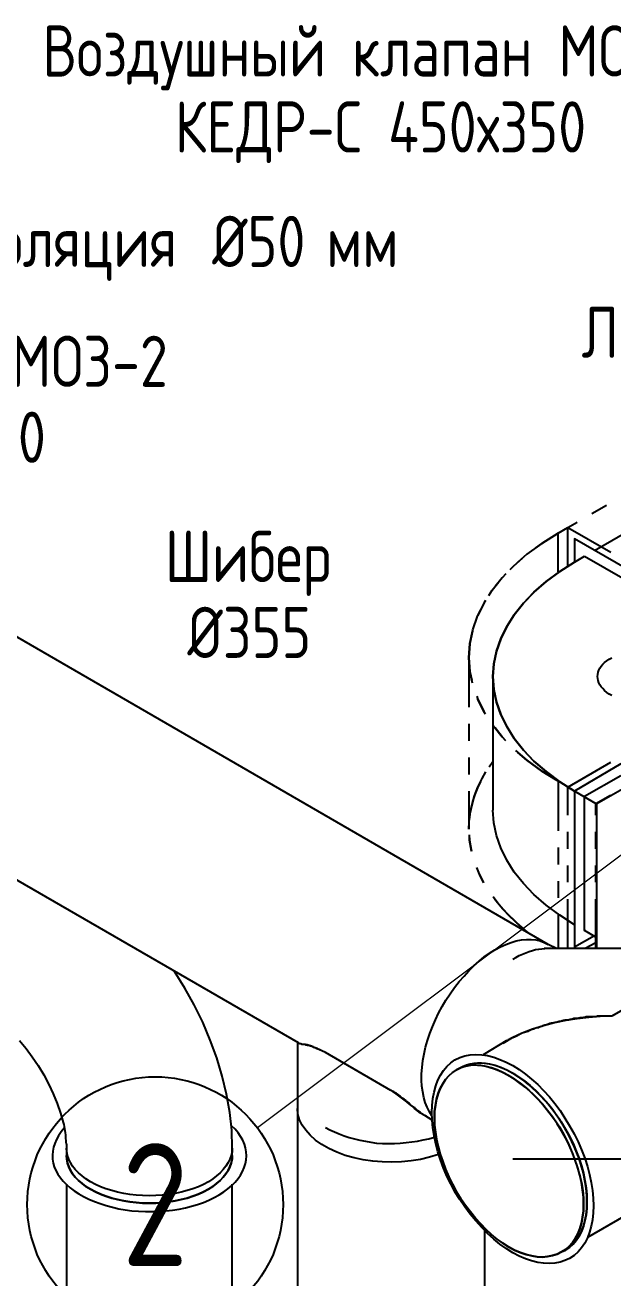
# Model space of a CAD drawing. Header units: metres. Extents: x 20 to 415, y 5 to 292.
# Drawn here: x 244.45 to 256.4, y 174.94 to 200.43 of the extents above; entities that cross this region are included whole.
import ezdxf
from ezdxf.enums import TextEntityAlignment as Align

# ---------------------------------------------------------------- set-up
doc = ezdxf.new("R2010")
doc.units = ezdxf.units.M
for name, color, linetype in [('АРМАТУРА', 8, 'Continuous'), ('ВОЗДУХОВОДЫ', 7, 'Continuous'), ('ИЗОЛЯЦИЯ', 3, 'Continuous'), ('ОБОЗНАЧЕНИЯ', 7, 'Continuous'), ('ПОЗИЦИИ', 1, 'Continuous')]:
    doc.layers.add(name, color=color, linetype=linetype)
doc.styles.add('GOST', font='isocpeur.ttf')

msp = doc.modelspace()

# ---------------------------------------------------------------- linework, layer by layer
at = {"layer": 'АРМАТУРА'}
for points in [[(256.069, 184.592), (256.589, 184.894)], [(256.069, 184.592), (256.052, 184.592)], [(256.069, 181.642), (256.069, 184.592)]]:
    msp.add_lwpolyline(points, dxfattribs=at)
at = {"layer": 'ВОЗДУХОВОДЫ'}
for points in [[(256.019, 189.738), (263.83, 194.247)], [(259.053, 186.839), (259.053, 187.995), (255.617, 189.973), (255.617, 189.504)], [(255.617, 189.504), (255.818, 189.621)], [(255.818, 189.621), (258.852, 187.878)], [(253.957, 187.174), (253.975, 187.434), (254.028, 187.691), (254.116, 187.944), (254.237, 188.192), (254.391, 188.433), (254.576, 188.667), (254.793, 188.892), (255.038, 189.107), (255.314, 189.311), (255.617, 189.504)], [(255.617, 184.844), (255.314, 185.036), (255.038, 185.241), (254.792, 185.456), (254.576, 185.681), (254.391, 185.915), (254.237, 186.156), (254.116, 186.403), (254.028, 186.656), (253.975, 186.913), (253.957, 187.174), (253.975, 187.434), (254.028, 187.691), (254.116, 187.944), (254.237, 188.192), (254.391, 188.433), (254.576, 188.667), (254.792, 188.892), (255.038, 189.107), (255.314, 189.311), (255.617, 189.504)], [(255.617, 189.504), (255.314, 189.311), (255.038, 189.107), (254.792, 188.892), (254.576, 188.667), (254.391, 188.433), (254.237, 188.192), (254.116, 187.944), (254.028, 187.691), (253.975, 187.434), (253.957, 187.174), (253.975, 186.913), (254.028, 186.656), (254.116, 186.403), (254.237, 186.156), (254.391, 185.915), (254.576, 185.681), (254.792, 185.456), (255.038, 185.241), (255.314, 185.036), (255.617, 184.844), (255.617, 184.844), (255.617, 184.844)], [(255.08, 181.726), (243.263, 188.565)], [(256.086, 187.174), (256.089, 187.219), (256.098, 187.262), (256.113, 187.305), (256.133, 187.346), (256.159, 187.385), (256.191, 187.424), (256.228, 187.46), (256.27, 187.495), (256.318, 187.528), (256.371, 187.559)], [(256.371, 186.788), (256.318, 186.82), (256.27, 186.854), (256.228, 186.891), (256.191, 186.929), (256.159, 186.968), (256.133, 187.009), (256.113, 187.05), (256.098, 187.092), (256.089, 187.133), (256.086, 187.174), (256.089, 187.219), (256.098, 187.262), (256.113, 187.305), (256.133, 187.346), (256.159, 187.385), (256.191, 187.424), (256.228, 187.46), (256.27, 187.495), (256.318, 187.528), (256.371, 187.559)], [(255.617, 184.844), (255.314, 185.036), (255.038, 185.241), (254.792, 185.456), (254.576, 185.681), (254.391, 185.915), (254.237, 186.156), (254.116, 186.403), (254.028, 186.656), (253.975, 186.913), (253.957, 187.174)], [(253.957, 187.174), (253.957, 184.458)], [(256.371, 186.788), (256.318, 186.82), (256.27, 186.854), (256.228, 186.891), (256.191, 186.929), (256.159, 186.968), (256.133, 187.009), (256.113, 187.05), (256.098, 187.092), (256.089, 187.133), (256.086, 187.174)], [(256.555, 185.397), (255.617, 184.844), (255.617, 181.676), (256.019, 181.911)], [(255.818, 182.028), (255.818, 182.011), (255.818, 184.743), (256.555, 185.162)], [(241.118, 184.861), (250.001, 179.732)], [(255.617, 182.128), (255.314, 182.321), (255.038, 182.525), (254.792, 182.74), (254.576, 182.966), (254.391, 183.199), (254.237, 183.44), (254.116, 183.688), (254.028, 183.941), (253.975, 184.198), (253.957, 184.458)], [(255.617, 182.128), (255.314, 182.321), (255.038, 182.525), (254.792, 182.74), (254.576, 182.966), (254.391, 183.199), (254.237, 183.44), (254.116, 183.688), (254.028, 183.941), (253.975, 184.198), (253.957, 184.458)], [(255.617, 182.128), (255.314, 182.321), (255.038, 182.525), (254.792, 182.74), (254.576, 182.966), (254.391, 183.199), (254.237, 183.44), (254.116, 183.688), (254.028, 183.941), (253.975, 184.198), (253.957, 184.458)], [(255.885, 175.776), (268.523, 183.084)], [(255.818, 182.028), (255.818, 182.011)], [(256.052, 181.877), (255.818, 182.011)], [(252.717, 178.24), (252.665, 178.324), (252.62, 178.415), (252.583, 178.512), (252.553, 178.616), (252.53, 178.726), (252.515, 178.842), (252.508, 178.964), (252.508, 179.092), (252.516, 179.224), (252.532, 179.363), (252.557, 179.5), (252.588, 179.637), (252.628, 179.776), (252.674, 179.916), (252.727, 180.054), (252.787, 180.192), (252.853, 180.328), (252.925, 180.462), (253.003, 180.593), (253.086, 180.72), (253.178, 180.848), (253.272, 180.97), (253.37, 181.084), (253.47, 181.192), (253.572, 181.293), (253.676, 181.385), (253.782, 181.471), (253.889, 181.548), (253.998, 181.616), (254.108, 181.676), (254.218, 181.726), (254.327, 181.766), (254.433, 181.797), (254.537, 181.817), (254.638, 181.827), (254.736, 181.827), (254.829, 181.817), (254.918, 181.797), (255.002, 181.766), (255.08, 181.726)], [(255.248, 181.642), (255.08, 181.726)], [(254.359, 181.424), (254.425, 181.463), (254.492, 181.499), (254.559, 181.531), (254.626, 181.559), (254.692, 181.584), (254.759, 181.604), (254.824, 181.621), (254.889, 181.633), (254.952, 181.64), (255.013, 181.642)], [(257.729, 181.642), (254.996, 181.642)], [(258.382, 181.424), (256.371, 180.268)], [(248.66, 177.586), (248.647, 177.946), (248.608, 178.311), (248.543, 178.68), (248.455, 179.049), (248.344, 179.417), (248.211, 179.782), (248.058, 180.143), (247.886, 180.496), (247.695, 180.84), (247.487, 181.173)], [(256.371, 180.268), (256.138, 180.259), (255.904, 180.241), (255.67, 180.214), (255.438, 180.177), (255.208, 180.13), (254.983, 180.071), (254.764, 180.001), (254.553, 179.919), (254.35, 179.824), (254.158, 179.715)], [(256.371, 180.268), (256.366, 180.268), (256.363, 180.268), (256.36, 180.268), (256.358, 180.268), (256.356, 180.268), (256.355, 180.268), (256.355, 180.268), (256.354, 180.268), (256.354, 180.268), (256.354, 180.268), (256.35, 180.268), (256.346, 180.268), (256.343, 180.268), (256.341, 180.268), (256.339, 180.268), (256.339, 180.268), (256.338, 180.268), (256.337, 180.268), (256.337, 180.268), (256.337, 180.268), (256.333, 180.268), (256.329, 180.268), (256.326, 180.268), (256.324, 180.268), (256.323, 180.268), (256.322, 180.268), (256.321, 180.268), (256.321, 180.268), (256.321, 180.268), (256.321, 180.268), (256.316, 180.268), (256.312, 180.268), (256.309, 180.268), (256.307, 180.268), (256.306, 180.268), (256.305, 180.268), (256.304, 180.268), (256.304, 180.268), (256.304, 180.268), (256.304, 180.268), (256.299, 180.268), (256.295, 180.268), (256.292, 180.268), (256.29, 180.268), (256.287, 180.268), (256.285, 180.268), (256.282, 180.268), (256.279, 180.268), (256.275, 180.268), (256.27, 180.268), (256.266, 180.268), (256.262, 180.268), (256.259, 180.268), (256.256, 180.268), (256.254, 180.268), (256.251, 180.268), (256.248, 180.268), (256.245, 180.268), (256.241, 180.268), (256.237, 180.268), (256.232, 180.268), (256.229, 180.268), (256.225, 180.268), (256.222, 180.268), (256.22, 180.268), (256.218, 180.268), (256.215, 180.268), (256.212, 180.268), (256.208, 180.268), (256.203, 180.268), (256.199, 180.268), (256.195, 180.268), (256.192, 180.268), (256.189, 180.268), (256.186, 180.268), (256.184, 180.268), (256.181, 180.268), (256.178, 180.268), (256.174, 180.268), (256.17, 180.268), (256.165, 180.268), (256.159, 180.268), (256.154, 180.268), (256.149, 180.268), (256.143, 180.268), (256.136, 180.268), (256.129, 180.268), (256.121, 180.268), (256.112, 180.268), (256.103, 180.268), (256.098, 180.268), (256.093, 180.268), (256.088, 180.267), (256.083, 180.267), (256.078, 180.266), (256.073, 180.264), (256.067, 180.262), (256.062, 180.259), (256.057, 180.256), (256.052, 180.251), (256.043, 180.251), (256.034, 180.251), (256.026, 180.251), (256.019, 180.251), (256.013, 180.251), (256.007, 180.251), (256.001, 180.251), (255.996, 180.251), (255.99, 180.251), (255.985, 180.251), (255.971, 180.251), (255.957, 180.251), (255.944, 180.251), (255.931, 180.251), (255.918, 180.251), (255.906, 180.251), (255.893, 180.251), (255.88, 180.251), (255.866, 180.251), (255.851, 180.251), (255.841, 180.247), (255.829, 180.243), (255.817, 180.24), (255.805, 180.238), (255.793, 180.237), (255.78, 180.236), (255.768, 180.235), (255.756, 180.235), (255.744, 180.234), (255.734, 180.234), (255.719, 180.23), (255.705, 180.226), (255.692, 180.223), (255.679, 180.221), (255.667, 180.22), (255.654, 180.219), (255.642, 180.218), (255.628, 180.218), (255.614, 180.218), (255.6, 180.218), (255.589, 180.213), (255.578, 180.209), (255.566, 180.206), (255.554, 180.203), (255.541, 180.201), (255.529, 180.198), (255.516, 180.196), (255.504, 180.192), (255.493, 180.189), (255.482, 180.184), (255.468, 180.184), (255.454, 180.184), (255.441, 180.184), (255.428, 180.183), (255.415, 180.182), (255.403, 180.181), (255.39, 180.178), (255.377, 180.176), (255.363, 180.172), (255.348, 180.167), (255.328, 180.162), (255.306, 180.157), (255.284, 180.152), (255.261, 180.147), (255.237, 180.142), (255.213, 180.137), (255.189, 180.132), (255.164, 180.127), (255.139, 180.122), (255.114, 180.117), (255.089, 180.107), (255.064, 180.099), (255.039, 180.091), (255.014, 180.083), (254.99, 180.075), (254.967, 180.068), (254.943, 180.06), (254.921, 180.052), (254.9, 180.043), (254.879, 180.033), (254.854, 180.028), (254.829, 180.021), (254.804, 180.014), (254.779, 180.006), (254.756, 179.998), (254.732, 179.989), (254.709, 179.979), (254.686, 179.97), (254.665, 179.959), (254.644, 179.949), (254.62, 179.944), (254.596, 179.937), (254.573, 179.93), (254.55, 179.921), (254.527, 179.912), (254.504, 179.901), (254.481, 179.89), (254.458, 179.877), (254.434, 179.863), (254.41, 179.849), (254.394, 179.843), (254.378, 179.837), (254.36, 179.83), (254.342, 179.822), (254.324, 179.813), (254.305, 179.804), (254.285, 179.795), (254.265, 179.785), (254.245, 179.775), (254.225, 179.765)], [(244.336, 179.772), (244.467, 179.613), (244.594, 179.443), (244.714, 179.262), (244.826, 179.074), (244.93, 178.881), (245.022, 178.685), (245.103, 178.489), (245.171, 178.295), (245.224, 178.106), (245.234, 178.065), (245.242, 178.024), (245.25, 177.982), (245.257, 177.94), (245.262, 177.898), (245.266, 177.857), (245.27, 177.817), (245.272, 177.777), (245.274, 177.74), (245.274, 177.703), (245.279, 177.693), (245.283, 177.682), (245.286, 177.67), (245.288, 177.657), (245.289, 177.645), (245.29, 177.632), (245.291, 177.62), (245.291, 177.608), (245.291, 177.597), (245.291, 177.586)], [(249.985, 179.732), (249.985, 178.776)], [(250.001, 179.732), (250.006, 179.727), (250.01, 179.723), (250.013, 179.721), (250.016, 179.718), (250.018, 179.717), (250.021, 179.716), (250.023, 179.715), (250.026, 179.715), (250.03, 179.715), (250.035, 179.715), (250.035, 179.715), (250.037, 179.715), (250.039, 179.714), (250.042, 179.714), (250.045, 179.713), (250.049, 179.711), (250.054, 179.709), (250.058, 179.706), (250.063, 179.703), (250.068, 179.698), (250.073, 179.698), (250.079, 179.698), (250.084, 179.698), (250.09, 179.698), (250.096, 179.698), (250.102, 179.698), (250.109, 179.698), (250.117, 179.698), (250.126, 179.698), (250.135, 179.698), (250.14, 179.693), (250.146, 179.69), (250.151, 179.687), (250.157, 179.685), (250.163, 179.683), (250.169, 179.682), (250.176, 179.682), (250.184, 179.681), (250.193, 179.681), (250.202, 179.681), (250.213, 179.677), (250.223, 179.673), (250.233, 179.67), (250.243, 179.667), (250.253, 179.664), (250.263, 179.662), (250.273, 179.659), (250.283, 179.656), (250.293, 179.652), (250.303, 179.648), (250.313, 179.643), (250.323, 179.638), (250.334, 179.633), (250.344, 179.628), (250.355, 179.623), (250.367, 179.618), (250.379, 179.612), (250.392, 179.607), (250.406, 179.602), (250.42, 179.597), (250.431, 179.592), (250.442, 179.587), (250.455, 179.582), (250.468, 179.576), (250.481, 179.57), (250.495, 179.564), (250.51, 179.557), (250.524, 179.549), (250.539, 179.54), (250.554, 179.53)], [(250.554, 179.53), (250.529, 179.541), (250.504, 179.552), (250.48, 179.564), (250.455, 179.575), (250.431, 179.587), (250.407, 179.598), (250.384, 179.608), (250.362, 179.617), (250.34, 179.625), (250.32, 179.631), (250.295, 179.645), (250.27, 179.656), (250.246, 179.664), (250.222, 179.671), (250.2, 179.677), (250.18, 179.682), (250.161, 179.686), (250.144, 179.689), (250.13, 179.693), (250.119, 179.698)], [(254.225, 179.765), (253.756, 179.48)], [(251.879, 178.759), (250.554, 179.53)], [(254.359, 175.457), (254.229, 175.539), (254.101, 175.631), (253.974, 175.735), (253.85, 175.848), (253.729, 175.971), (253.611, 176.102), (253.498, 176.241), (253.389, 176.387), (253.285, 176.539), (253.186, 176.698), (253.1, 176.855), (253.021, 177.016), (252.952, 177.179), (252.891, 177.344), (252.838, 177.509), (252.795, 177.673), (252.761, 177.836), (252.737, 177.996), (252.722, 178.154), (252.717, 178.307), (252.722, 178.454), (252.737, 178.594), (252.761, 178.725), (252.795, 178.848), (252.838, 178.963), (252.891, 179.067), (252.952, 179.162), (253.021, 179.245), (253.1, 179.318), (253.186, 179.38), (253.285, 179.428), (253.389, 179.462), (253.498, 179.483), (253.611, 179.49), (253.729, 179.484), (253.85, 179.465), (253.974, 179.433), (254.101, 179.389), (254.229, 179.332), (254.359, 179.262), (254.49, 179.181), (254.618, 179.09), (254.744, 178.988), (254.868, 178.877), (254.988, 178.757), (255.104, 178.629), (255.215, 178.492), (255.322, 178.348), (255.422, 178.196), (255.516, 178.039), (255.607, 177.876), (255.689, 177.712), (255.761, 177.546), (255.825, 177.379), (255.879, 177.213), (255.923, 177.048), (255.957, 176.884), (255.982, 176.723), (255.997, 176.566), (256.002, 176.413), (255.997, 176.265), (255.982, 176.126), (255.957, 175.994), (255.923, 175.871), (255.879, 175.757), (255.825, 175.652), (255.761, 175.558), (255.689, 175.474), (255.607, 175.401), (255.516, 175.34), (255.422, 175.296), (255.322, 175.264), (255.215, 175.244), (255.104, 175.236), (254.988, 175.241), (254.868, 175.259), (254.744, 175.289), (254.618, 175.332), (254.49, 175.388), (254.359, 175.457), (254.359, 175.457)], [(255.801, 176.446), (255.796, 176.589), (255.781, 176.735), (255.757, 176.883), (255.724, 177.034), (255.682, 177.186), (255.631, 177.338), (255.572, 177.49), (255.505, 177.641), (255.43, 177.791), (255.348, 177.938), (255.26, 178.081), (255.166, 178.219), (255.067, 178.351), (254.964, 178.476), (254.856, 178.594), (254.745, 178.704), (254.631, 178.807), (254.514, 178.901), (254.396, 178.986), (254.276, 179.061), (254.16, 179.125), (254.045, 179.178), (253.931, 179.218), (253.819, 179.247), (253.71, 179.264), (253.603, 179.27), (253.501, 179.264), (253.402, 179.247), (253.308, 179.218), (253.22, 179.178), (253.138, 179.123), (253.063, 179.056), (252.996, 178.98), (252.937, 178.893), (252.887, 178.797), (252.844, 178.692), (252.811, 178.578), (252.787, 178.456), (252.772, 178.327), (252.767, 178.189), (252.772, 178.051), (252.787, 177.909), (252.811, 177.763), (252.844, 177.614), (252.887, 177.462), (252.937, 177.31), (252.996, 177.156), (253.063, 177.003), (253.138, 176.849), (253.22, 176.698), (253.308, 176.554), (253.4, 176.417), (253.497, 176.285), (253.599, 176.16), (253.704, 176.042), (253.812, 175.931), (253.924, 175.829), (254.039, 175.735), (254.156, 175.65), (254.276, 175.575), (254.396, 175.51), (254.514, 175.458), (254.631, 175.418), (254.745, 175.39), (254.856, 175.373), (254.964, 175.369), (255.067, 175.377), (255.166, 175.398), (255.26, 175.43), (255.348, 175.474), (255.43, 175.525), (255.505, 175.588), (255.572, 175.662), (255.631, 175.746), (255.682, 175.841), (255.724, 175.945), (255.757, 176.058), (255.781, 176.179), (255.796, 176.309), (255.801, 176.446), (255.801, 176.446)], [(255.348, 175.474), (255.26, 175.43), (255.166, 175.398), (255.067, 175.377), (254.964, 175.369), (254.856, 175.373), (254.745, 175.39), (254.631, 175.418), (254.514, 175.458), (254.396, 175.51), (254.276, 175.575), (254.16, 175.65), (254.045, 175.735), (253.931, 175.829), (253.819, 175.931), (253.71, 176.042), (253.603, 176.16), (253.501, 176.285), (253.402, 176.417), (253.308, 176.554), (253.22, 176.698), (253.138, 176.849), (253.063, 177.003), (252.996, 177.156), (252.937, 177.31), (252.887, 177.462), (252.844, 177.614), (252.811, 177.763), (252.787, 177.909), (252.772, 178.051), (252.767, 178.189), (252.772, 178.327), (252.787, 178.456), (252.811, 178.578), (252.844, 178.692), (252.887, 178.797), (252.937, 178.893), (252.996, 178.98), (253.063, 179.056), (253.138, 179.123), (253.22, 179.178)], [(253.22, 179.178), (253.282, 179.211), (253.348, 179.237), (253.418, 179.256), (253.491, 179.269), (253.567, 179.275), (253.647, 179.274), (253.729, 179.266), (253.814, 179.25), (253.901, 179.226), (253.991, 179.195), (254.077, 179.162), (254.163, 179.123), (254.251, 179.077), (254.338, 179.026), (254.426, 178.969), (254.514, 178.905), (254.602, 178.836), (254.69, 178.761), (254.776, 178.679), (254.862, 178.592), (254.942, 178.504), (255.021, 178.413), (255.097, 178.318), (255.171, 178.22), (255.242, 178.118), (255.309, 178.014), (255.372, 177.906), (255.431, 177.796), (255.485, 177.684), (255.533, 177.569), (255.581, 177.454), (255.625, 177.338), (255.665, 177.223), (255.7, 177.109), (255.73, 176.995), (255.755, 176.882), (255.775, 176.771), (255.789, 176.661), (255.798, 176.553), (255.801, 176.446)], [(253.287, 179.212), (253.22, 179.178)], [(253.287, 179.212), (253.375, 179.256), (253.469, 179.288), (253.568, 179.308), (253.672, 179.316), (253.779, 179.312), (253.89, 179.296), (254.004, 179.268), (254.121, 179.228), (254.239, 179.176), (254.359, 179.111), (254.48, 179.036), (254.598, 178.951), (254.715, 178.857), (254.829, 178.754), (254.94, 178.642), (255.047, 178.522), (255.151, 178.395), (255.25, 178.261), (255.344, 178.119), (255.432, 177.972), (255.514, 177.824), (255.587, 177.675), (255.652, 177.524), (255.709, 177.373), (255.757, 177.221), (255.797, 177.071), (255.828, 176.923), (255.85, 176.777), (255.863, 176.635), (255.868, 176.496), (255.863, 176.359), (255.85, 176.229), (255.828, 176.108), (255.797, 175.994), (255.757, 175.889), (255.709, 175.793), (255.652, 175.706), (255.587, 175.63), (255.514, 175.563), (255.432, 175.508)], [(253.287, 179.212), (253.375, 179.256), (253.469, 179.288), (253.568, 179.308), (253.672, 179.316), (253.779, 179.312), (253.89, 179.296), (254.004, 179.268), (254.121, 179.228), (254.239, 179.176), (254.359, 179.111), (254.48, 179.036), (254.598, 178.951), (254.715, 178.857), (254.829, 178.754), (254.94, 178.642), (255.047, 178.522), (255.151, 178.395), (255.25, 178.261), (255.344, 178.119), (255.432, 177.972), (255.514, 177.824), (255.587, 177.675), (255.652, 177.524), (255.709, 177.373), (255.757, 177.221), (255.797, 177.071), (255.828, 176.923), (255.85, 176.777), (255.863, 176.635), (255.868, 176.496), (255.863, 176.359), (255.85, 176.229), (255.828, 176.108), (255.797, 175.994), (255.757, 175.889), (255.709, 175.793), (255.652, 175.706), (255.587, 175.63), (255.514, 175.563), (255.432, 175.508)], [(255.868, 176.496), (255.865, 176.599), (255.858, 176.703), (255.845, 176.81), (255.828, 176.92), (255.805, 177.031), (255.778, 177.143), (255.745, 177.257), (255.707, 177.372), (255.664, 177.487), (255.617, 177.603), (255.564, 177.718), (255.508, 177.832), (255.448, 177.943), (255.384, 178.053), (255.317, 178.16), (255.246, 178.264), (255.172, 178.365), (255.094, 178.461), (255.013, 178.554), (254.929, 178.642), (254.848, 178.725), (254.765, 178.805), (254.68, 178.879), (254.594, 178.949), (254.506, 179.013), (254.418, 179.072), (254.328, 179.125), (254.238, 179.171), (254.148, 179.212), (254.058, 179.245), (253.973, 179.272), (253.889, 179.292), (253.807, 179.305), (253.726, 179.311), (253.647, 179.31), (253.57, 179.303), (253.496, 179.29), (253.423, 179.27), (253.354, 179.244), (253.287, 179.212)], [(249.985, 178.776), (249.985, 178.391)], [(252.616, 178.223), (252.601, 178.232), (252.586, 178.241), (252.571, 178.25), (252.556, 178.257), (252.541, 178.265), (252.526, 178.272), (252.511, 178.28), (252.496, 178.288), (252.48, 178.297), (252.465, 178.307), (252.415, 178.348), (252.365, 178.391), (252.314, 178.434), (252.262, 178.478), (252.21, 178.523), (252.156, 178.566), (252.102, 178.609), (252.046, 178.65), (251.988, 178.689), (251.929, 178.726), (251.924, 178.731), (251.919, 178.736), (251.914, 178.741), (251.909, 178.745), (251.904, 178.749), (251.899, 178.752), (251.894, 178.755), (251.889, 178.757), (251.884, 178.759), (251.879, 178.759)], [(252.583, 178.24), (252.573, 178.245), (252.563, 178.25), (252.553, 178.255), (252.542, 178.261), (252.532, 178.267), (252.522, 178.274), (252.512, 178.281), (252.502, 178.288), (252.492, 178.297), (252.482, 178.307), (252.472, 178.312), (252.462, 178.319), (252.452, 178.326), (252.442, 178.334), (252.432, 178.342), (252.422, 178.351), (252.412, 178.361), (252.402, 178.371), (252.392, 178.38), (252.382, 178.391), (252.367, 178.4), (252.353, 178.409), (252.34, 178.418), (252.328, 178.426), (252.317, 178.435), (252.305, 178.444), (252.295, 178.454), (252.284, 178.465), (252.274, 178.477), (252.264, 178.491), (252.25, 178.501), (252.236, 178.511), (252.223, 178.521), (252.21, 178.531), (252.197, 178.541), (252.185, 178.551), (252.172, 178.562), (252.159, 178.572), (252.145, 178.582), (252.13, 178.592), (252.116, 178.602), (252.102, 178.612), (252.089, 178.622), (252.076, 178.632), (252.063, 178.642), (252.05, 178.652), (252.038, 178.662), (252.024, 178.672), (252.011, 178.682), (251.996, 178.692), (251.981, 178.702), (251.968, 178.711), (251.955, 178.718), (251.943, 178.726), (251.931, 178.732), (251.92, 178.738), (251.909, 178.744), (251.899, 178.749), (251.889, 178.754), (251.879, 178.759)], [(249.985, 178.391), (249.985, 170.026)], [(252.851, 177.452), (252.671, 177.398), (252.485, 177.355), (252.294, 177.325), (252.1, 177.306), (251.904, 177.299), (251.708, 177.304), (251.514, 177.319), (251.323, 177.347), (251.136, 177.385), (250.957, 177.435), (250.783, 177.5), (250.624, 177.575), (250.481, 177.657), (250.354, 177.747), (250.244, 177.844), (250.153, 177.946), (250.081, 178.052), (250.028, 178.162), (249.995, 178.276), (249.985, 178.391)], [(252.566, 178.256), (252.717, 178.156)], [(245.241, 177.988), (245.18, 177.912), (245.128, 177.836), (245.086, 177.758), (245.052, 177.68), (245.027, 177.601), (245.012, 177.521), (245.005, 177.441), (245.008, 177.361), (245.019, 177.281), (245.04, 177.2), (245.074, 177.126), (245.116, 177.052), (245.167, 176.98), (245.225, 176.91), (245.291, 176.842), (245.366, 176.777), (245.448, 176.714), (245.539, 176.655), (245.637, 176.599), (245.744, 176.547), (245.857, 176.498), (245.975, 176.455), (246.096, 176.415), (246.222, 176.381), (246.351, 176.352), (246.484, 176.328), (246.618, 176.311), (246.755, 176.299), (246.894, 176.294), (247.034, 176.295), (247.174, 176.298), (247.312, 176.307), (247.446, 176.322), (247.578, 176.343), (247.707, 176.369), (247.832, 176.4), (247.954, 176.437), (248.071, 176.48), (248.183, 176.527), (248.292, 176.58), (248.393, 176.637), (248.487, 176.697), (248.572, 176.759), (248.649, 176.825), (248.717, 176.893), (248.777, 176.963), (248.828, 177.036), (248.87, 177.111), (248.904, 177.188), (248.929, 177.268), (248.944, 177.348), (248.949, 177.428), (248.944, 177.508), (248.93, 177.587), (248.906, 177.666), (248.872, 177.743), (248.829, 177.819), (248.776, 177.894), (248.715, 177.967), (248.644, 178.039)], [(250.554, 178.005), (250.642, 177.957), (250.735, 177.912), (250.832, 177.872), (250.932, 177.835), (251.036, 177.802), (251.144, 177.772), (251.253, 177.746), (251.365, 177.723), (251.479, 177.703), (251.594, 177.687), (251.714, 177.679), (251.835, 177.676), (251.955, 177.678), (252.074, 177.684), (252.193, 177.695), (252.311, 177.71), (252.427, 177.728), (252.542, 177.75), (252.655, 177.775), (252.767, 177.804)], [(245.291, 177.586), (245.291, 177.435)], [(248.66, 177.586), (248.655, 177.511), (248.639, 177.436), (248.612, 177.362), (248.576, 177.289), (248.53, 177.217), (248.476, 177.148), (248.412, 177.081), (248.341, 177.017), (248.261, 176.956), (248.174, 176.899), (248.075, 176.846), (247.97, 176.798), (247.859, 176.756), (247.742, 176.719), (247.621, 176.687), (247.496, 176.661), (247.368, 176.641), (247.236, 176.626), (247.103, 176.617), (246.967, 176.614), (246.837, 176.617), (246.707, 176.626), (246.578, 176.641), (246.452, 176.661), (246.328, 176.687), (246.208, 176.719), (246.092, 176.756), (245.981, 176.798), (245.876, 176.846), (245.777, 176.899), (245.686, 176.956), (245.605, 177.017), (245.532, 177.081), (245.469, 177.148), (245.415, 177.217), (245.371, 177.289), (245.336, 177.362), (245.311, 177.436), (245.296, 177.511), (245.291, 177.586)], [(245.291, 177.435), (245.296, 177.356), (245.311, 177.278), (245.336, 177.203), (245.371, 177.131), (245.415, 177.06), (245.469, 176.992), (245.532, 176.927), (245.605, 176.864), (245.686, 176.805), (245.777, 176.748), (245.876, 176.695), (245.982, 176.647), (246.092, 176.605), (246.208, 176.568), (246.328, 176.536), (246.452, 176.51), (246.578, 176.49), (246.707, 176.475), (246.837, 176.466), (246.967, 176.463)], [(248.66, 177.435), (248.655, 177.356), (248.639, 177.278), (248.612, 177.203), (248.576, 177.131), (248.53, 177.06), (248.476, 176.992), (248.412, 176.927), (248.341, 176.864), (248.261, 176.805), (248.174, 176.748), (248.075, 176.695), (247.97, 176.647), (247.859, 176.605), (247.742, 176.568), (247.621, 176.536), (247.496, 176.51), (247.368, 176.49), (247.236, 176.475), (247.103, 176.466), (246.967, 176.463), (246.837, 176.466), (246.707, 176.475), (246.578, 176.49), (246.452, 176.51), (246.328, 176.536), (246.208, 176.568), (246.092, 176.605), (245.981, 176.647), (245.876, 176.695), (245.777, 176.748), (245.686, 176.805), (245.605, 176.864), (245.532, 176.927), (245.469, 176.992), (245.415, 177.06), (245.371, 177.131), (245.336, 177.203), (245.311, 177.278), (245.296, 177.356), (245.291, 177.435)], [(246.967, 176.463), (247.103, 176.466), (247.236, 176.475), (247.368, 176.49), (247.496, 176.51), (247.621, 176.536), (247.742, 176.568), (247.859, 176.605), (247.97, 176.647), (248.075, 176.695), (248.174, 176.748), (248.261, 176.805), (248.341, 176.864), (248.412, 176.927), (248.476, 176.992), (248.53, 177.06), (248.576, 177.131), (248.612, 177.203), (248.639, 177.278), (248.655, 177.356), (248.66, 177.435)], [(248.66, 177.586), (248.66, 177.586), (248.66, 177.586)], [(248.66, 177.435), (248.66, 177.586)], [(245.291, 176.848), (245.291, 171.92)], [(248.66, 169.976), (248.66, 176.848)], [(255.801, 176.446), (255.796, 176.309), (255.781, 176.179), (255.757, 176.058), (255.724, 175.945), (255.682, 175.841), (255.631, 175.746), (255.572, 175.662), (255.505, 175.588), (255.43, 175.525), (255.348, 175.474)], [(255.432, 175.508), (255.514, 175.563), (255.587, 175.63), (255.652, 175.706), (255.709, 175.793), (255.757, 175.889), (255.797, 175.994), (255.828, 176.108), (255.85, 176.229), (255.863, 176.359), (255.868, 176.496)], [(253.79, 172.909), (253.79, 175.91)], [(255.348, 175.474), (255.432, 175.508)]]:
    msp.add_lwpolyline(points, dxfattribs=at)
at = {"layer": 'ИЗОЛЯЦИЯ'}
for points in [[(255.967, 190.488), (256.263, 190.659)], [(255.281, 190.09), (255.482, 190.208)], [(255.482, 190.208), (255.671, 190.317)], [(255.482, 190.208), (256.355, 189.707)], [(255.482, 189.42), (255.482, 190.208)], [(254.95, 189.882), (254.649, 189.661)], [(254.828, 189.793), (254.95, 189.882)], [(254.95, 189.882), (255.281, 190.09)], [(255.281, 190.09), (254.95, 189.882)], [(255.281, 189.303), (255.281, 190.09)], [(254.649, 189.661), (254.467, 189.504)], [(254.307, 189.353), (254.38, 189.429)], [(254.38, 189.429), (254.559, 189.583)], [(253.943, 188.932), (254.077, 189.1)], [(254.145, 189.185), (254.001, 189.005)], [(254.222, 189.265), (254.145, 189.185)], [(253.874, 188.825), (253.943, 188.932)], [(253.775, 188.67), (253.652, 188.419)], [(253.809, 188.722), (253.775, 188.67)], [(253.548, 188.125), (253.644, 188.401)], [(253.644, 188.401), (253.706, 188.528)], [(253.491, 187.844), (253.548, 188.125)], [(253.542, 188.096), (253.491, 187.844)], [(253.471, 187.559), (253.491, 187.844)], [(253.491, 187.844), (253.471, 187.559)], [(253.491, 187.279), (253.471, 187.559)], [(253.471, 187.559), (253.471, 186.554)], [(253.471, 187.559), (253.491, 187.279)], [(253.541, 187.039), (253.491, 187.279)], [(253.491, 187.279), (253.528, 187.1)], [(253.628, 186.774), (253.644, 186.729)], [(253.644, 186.729), (253.774, 186.465)], [(253.775, 186.462), (253.65, 186.715)], [(253.807, 186.412), (253.775, 186.462)], [(253.471, 186.212), (253.471, 185.87)], [(253.961, 186.179), (254.145, 185.949)], [(254.145, 185.949), (254, 186.13)], [(254.222, 185.87), (254.145, 185.949)], [(254.145, 185.949), (254.178, 185.915)], [(253.471, 185.528), (253.471, 185.186)], [(254.419, 185.673), (254.649, 185.474)], [(254.649, 185.474), (254.467, 185.632)], [(253.881, 185.337), (253.957, 185.447)], [(254.95, 185.253), (254.649, 185.474)], [(254.649, 185.474), (254.95, 185.253)], [(255.482, 184.928), (256.353, 185.431)], [(253.649, 184.91), (253.709, 185.041)], [(253.653, 184.926), (253.738, 185.102)], [(253.738, 185.102), (253.816, 185.236)], [(255.281, 185.045), (254.95, 185.253)], [(254.95, 185.253), (255.228, 185.078)], [(255.281, 185.045), (255.281, 184.039)], [(253.471, 184.844), (253.471, 184.073)], [(253.532, 184.569), (253.584, 184.749)], [(253.55, 184.634), (253.595, 184.773)], [(253.584, 184.749), (253.653, 184.926)], [(253.595, 184.773), (253.649, 184.91)], [(255.482, 184.358), (255.482, 184.928)], [(255.482, 184.928), (256.052, 184.592)], [(256.052, 184.592), (256.35, 184.765)], [(253.491, 184.354), (253.516, 184.494)], [(253.496, 184.389), (253.532, 184.569)], [(253.516, 184.494), (253.55, 184.634)], [(256.052, 184.358), (256.052, 184.592)], [(253.476, 184.214), (253.491, 184.354)], [(253.486, 184.295), (253.496, 184.389)], [(253.471, 184.073), (253.476, 184.214)], [(255.482, 183.674), (255.482, 184.016)], [(256.052, 183.674), (256.052, 184.016)], [(253.484, 183.848), (253.478, 183.954)], [(253.49, 183.839), (253.48, 183.954)], [(253.521, 183.625), (253.484, 183.848)], [(253.521, 183.654), (253.49, 183.839)], [(253.53, 183.616), (253.521, 183.654)], [(253.523, 183.616), (253.525, 183.616)], [(255.281, 183.697), (255.281, 183.355)], [(253.699, 183.121), (253.627, 183.289)], [(253.668, 183.188), (253.628, 183.29)], [(255.482, 182.99), (255.482, 183.332)], [(256.052, 182.99), (256.052, 183.332)], [(253.774, 182.981), (253.668, 183.188)], [(253.773, 182.98), (253.699, 183.121)], [(255.281, 183.013), (255.281, 182.672)], [(254.018, 182.611), (253.959, 182.693)], [(254.064, 182.561), (253.962, 182.696)], [(254.156, 182.447), (254.018, 182.611)], [(254.241, 182.361), (254.064, 182.561)], [(255.482, 181.642), (255.482, 182.648)], [(256.052, 181.642), (256.052, 182.648)], [(254.309, 182.287), (254.156, 182.447)], [(254.441, 182.167), (254.241, 182.361)], [(254.478, 182.13), (254.309, 182.287)], [(255.281, 182.33), (255.281, 181.642)], [(254.661, 181.978), (254.441, 182.167)], [(254.661, 181.978), (254.478, 182.13)], [(256.052, 181.76), (255.834, 181.642)]]:
    msp.add_lwpolyline(points, dxfattribs=at)
at = {"layer": 'ОБОЗНАЧЕНИЯ'}
msp.add_lwpolyline([(254.359, 177.368), (282.017, 177.368)], dxfattribs=at)
at = {"layer": 'ПОЗИЦИИ', "lineweight": 20}
msp.add_lwpolyline([(263.092, 188.434), (249.172, 177.994)], dxfattribs=at)
at = {"layer": 'ПОЗИЦИИ'}
msp.add_circle((247.092, 176.434), 2.6, dxfattribs=at)

# ---------------------------------------------------------------- texts
at = {"layer": 'ОБОЗНАЧЕНИЯ', "style": 'GOST', "width": 0.8}
for s, height, p in [('Воздушный клапан МО3-1', 1.03981, (244.801, 199.379)), ('КЕДР-С 450х350', 1.03981, (247.492, 197.834)), ('Теплоизоляция', 1.03981, (239.684, 195.505)), ('%%c50', 1.0398, (248.25, 195.505)), ('мм', 1.0398, (250.57, 195.505)), ('ЛП', 1.0398, (255.759, 193.659)), ('Воздушный клапан МО3-2', 1.03981, (233.674, 193.067)), ('КЕДР-С 450х350', 1.03981, (236.51, 191.523)), ('Шибер', 1.0398, (247.287, 189.097)), ('%%c355', 1.0398, (247.747, 187.552))]:
    msp.add_text(s, height=height, dxfattribs=at).set_placement(p)
at = {"layer": 'ПОЗИЦИИ', "style": 'GOST', "width": 0.8}
msp.add_text('2', height=2.5, dxfattribs=at).set_placement((247.092, 175.184), align=Align.CENTER)

doc.saveas('drawing.dxf')
